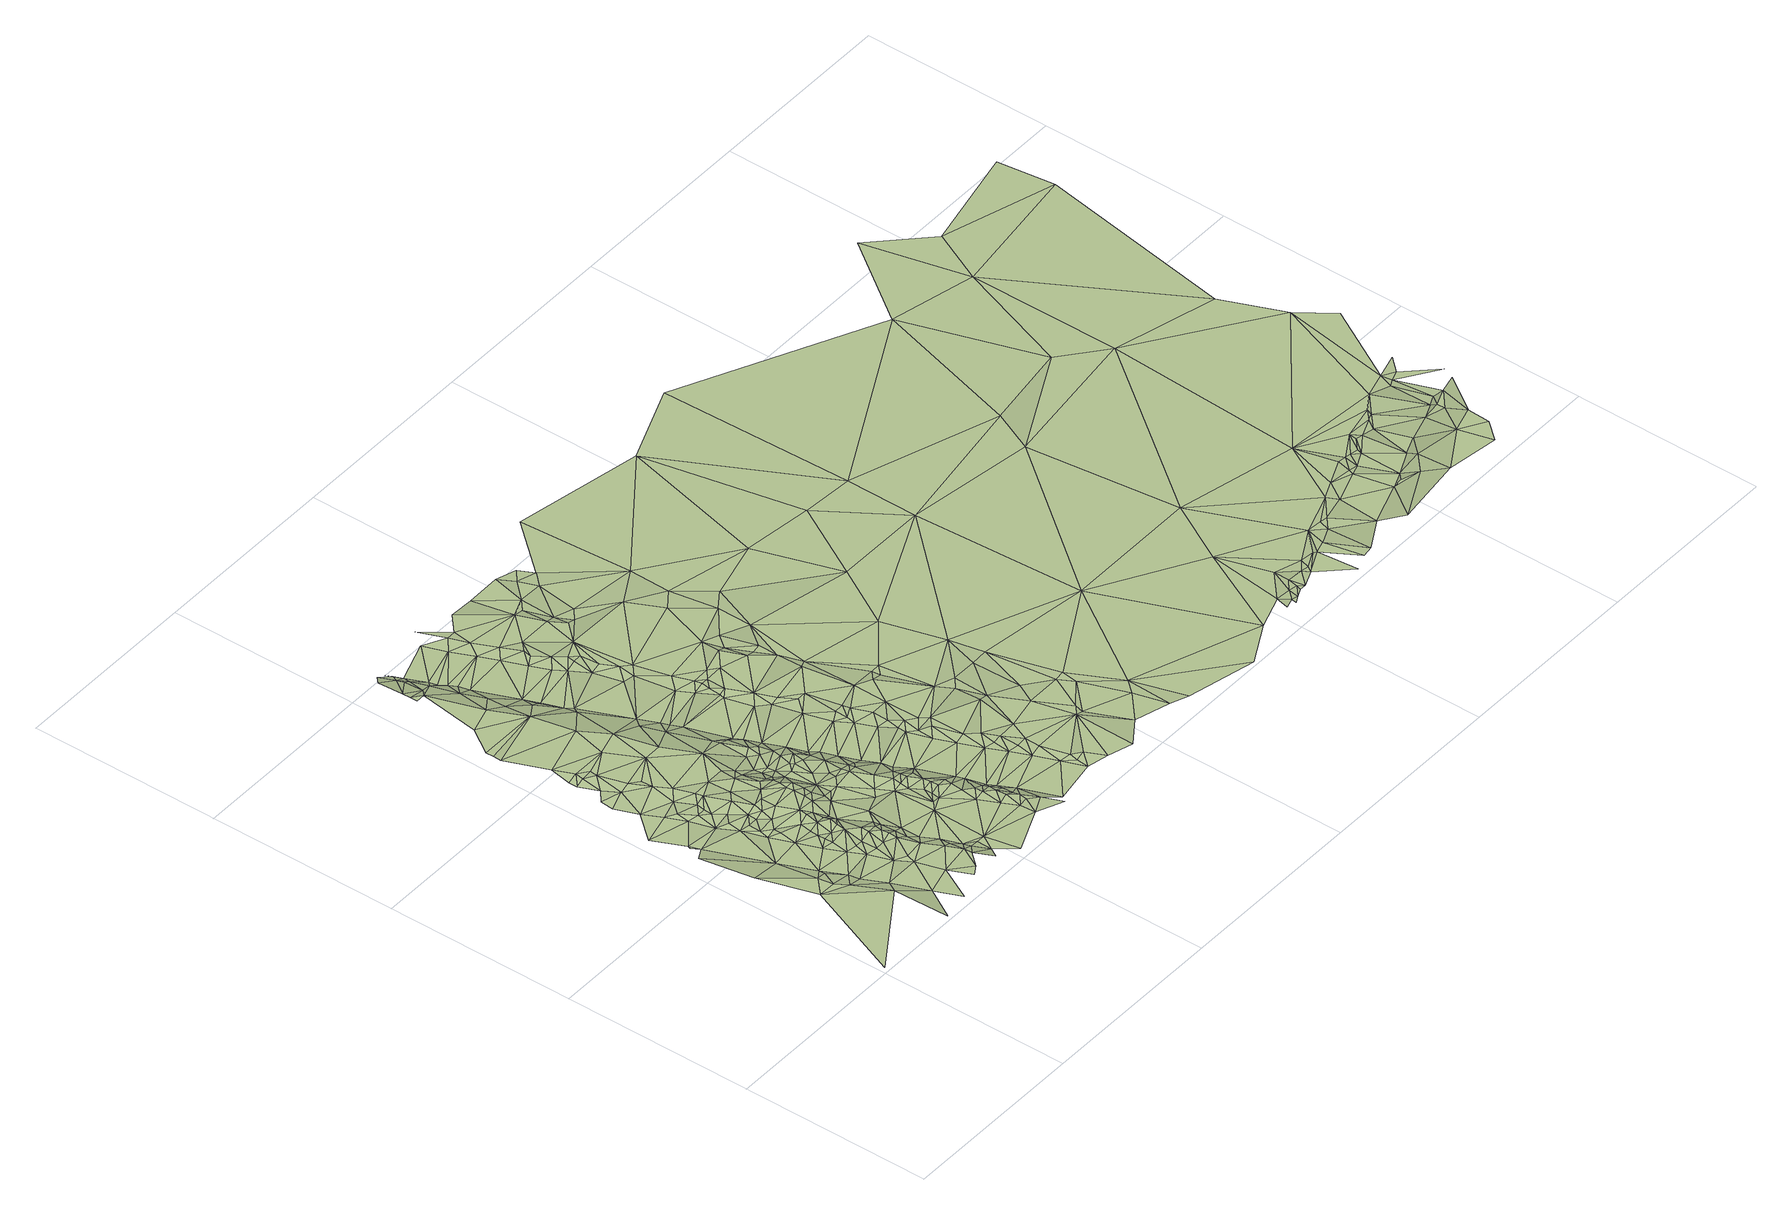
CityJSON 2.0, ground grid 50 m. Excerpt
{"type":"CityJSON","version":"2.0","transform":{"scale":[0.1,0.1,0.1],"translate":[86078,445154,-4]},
"CityObjects":{
"terrain1":{"type":"TINRelief","geometry":[{"type":"CompositeSurface","lod":"1","boundaries":[[[0,1,2]],[[3,2,4]],[[3,5,6]],[[2,7,4]],[[2,8,7]],[[3,4,5]],[[2,1,8]],[[5,9,6]],[[10,9,11]],[[4,7,12]],[[8,13,7]],[[5,4,14]],[[4,12,14]],[[12,7,13]],[[15,16,1]],[[8,1,17]],[[11,18,19]],[[8,20,13]],[[8,17,20]],[[9,21,11]],[[14,12,13]],[[5,22,9]],[[17,1,16]],[[23,24,19]],[[18,23,19]],[[5,14,25]],[[21,18,11]],[[9,22,21]],[[14,13,26]],[[20,27,13]],[[20,17,28]],[[5,29,22]],[[5,25,29]],[[30,31,24]],[[30,32,31]],[[25,14,33]],[[18,34,23]],[[17,16,35]],[[14,26,33]],[[36,24,23]],[[37,38,16]],[[39,18,21]],[[39,34,18]],[[30,40,32]],[[21,22,41]],[[13,27,26]],[[34,36,23]],[[20,28,27]],[[29,42,22]],[[43,40,44]],[[39,21,45]],[[46,43,47]],[[42,48,22]],[[17,35,28]],[[21,41,49]],[[30,24,50]],[[25,51,29]],[[39,52,34]],[[47,43,44]],[[29,53,42]],[[54,46,47]],[[36,50,24]],[[45,21,49]],[[29,51,53]],[[55,41,22]],[[56,40,30]],[[38,35,16]],[[44,40,56]],[[52,36,34]],[[39,45,57]],[[48,55,22]],[[25,33,58]],[[33,26,59]],[[42,60,48]],[[39,57,52]],[[33,59,61]],[[47,44,62]],[[55,49,41]],[[56,30,63]],[[64,42,53]],[[25,65,51]],[[27,66,26]],[[33,61,58]],[[44,56,62]],[[30,50,63]],[[64,60,42]],[[25,58,67]],[[60,55,48]],[[65,53,51]],[[68,57,45]],[[27,28,69]],[[45,49,70]],[[25,67,65]],[[68,52,57]],[[52,71,36]],[[35,72,28]],[[73,66,27]],[[59,26,74]],[[36,75,50]],[[59,76,61]],[[74,26,66]],[[50,77,63]],[[73,27,69]],[[76,58,61]],[[55,70,49]],[[68,45,70]],[[71,75,36]],[[78,55,60]],[[68,71,52]],[[78,60,64]],[[69,28,79]],[[54,47,80]],[[81,67,58]],[[64,53,82]],[[59,74,76]],[[74,66,73]],[[72,83,28]],[[84,38,85]],[[65,82,53]],[[81,58,76]],[[78,86,55]],[[86,70,55]],[[81,65,67]],[[47,62,80]],[[54,87,88]],[[89,72,35]],[[78,64,90]],[[73,69,91]],[[38,92,35]],[[88,93,94]],[[83,79,28]],[[62,56,80]],[[93,95,94]],[[56,63,96]],[[69,79,91]],[[68,70,97]],[[81,98,65]],[[74,99,76]],[[64,82,90]],[[81,76,100]],[[97,70,86]],[[101,75,71]],[[68,101,71]],[[78,102,86]],[[74,73,103]],[[96,63,77]],[[99,100,76]],[[98,82,65]],[[73,91,103]],[[96,77,50]],[[78,90,102]],[[84,104,38]],[[96,50,75]],[[89,83,72]],[[92,89,35]],[[68,97,101]],[[79,105,91]],[[81,100,106]],[[83,107,79]],[[81,108,98]],[[104,92,38]],[[107,105,79]],[[109,99,74]],[[81,106,108]],[[108,82,98]],[[109,74,103]],[[110,95,93]],[[109,100,99]],[[97,86,111]],[[112,103,91]],[[86,102,111]],[[80,56,96]],[[105,112,91]],[[109,106,100]],[[89,113,83]],[[84,114,104]],[[54,80,87]],[[83,115,107]],[[115,105,107]],[[116,108,106]],[[82,117,90]],[[113,115,83]],[[109,116,106]],[[118,102,90]],[[108,119,82]],[[112,120,103]],[[89,121,113]],[[109,103,120]],[[105,122,112]],[[101,97,123]],[[92,124,89]],[[115,122,105]],[[104,125,92]],[[88,87,93]],[[97,111,123]],[[116,119,108]],[[124,121,89]],[[114,126,104]],[[101,127,75]],[[128,82,119]],[[118,111,102]],[[113,129,115]],[[125,124,92]],[[122,120,112]],[[130,114,131]],[[121,129,113]],[[128,117,82]],[[117,118,90]],[[104,132,125]],[[129,122,115]],[[96,75,127]],[[126,132,104]],[[130,126,114]],[[109,133,116]],[[101,123,134]],[[132,124,125]],[[135,110,136]],[[109,120,137]],[[111,138,123]],[[133,119,116]],[[110,93,136]],[[137,120,122]],[[139,135,140]],[[137,122,129]],[[118,141,111]],[[128,119,142]],[[143,132,126]],[[144,138,111]],[[80,96,145]],[[109,137,133]],[[143,126,130]],[[141,144,111]],[[138,146,123]],[[128,147,117]],[[101,134,127]],[[123,148,134]],[[149,150,140]],[[128,142,147]],[[117,151,118]],[[146,148,123]],[[87,80,145]],[[152,142,119]],[[149,140,135]],[[133,152,119]],[[143,153,132]],[[151,141,118]],[[147,151,117]],[[154,146,138]],[[155,121,124]],[[144,154,138]],[[155,129,121]],[[143,130,153]],[[155,124,132]],[[156,153,130]],[[145,96,157]],[[150,158,159]],[[96,127,157]],[[148,127,134]],[[135,136,160]],[[149,161,150]],[[136,93,162]],[[163,154,144]],[[164,144,141]],[[165,147,142]],[[154,166,146]],[[151,164,141]],[[161,158,150]],[[167,148,146]],[[168,149,135]],[[155,132,153]],[[133,169,152]],[[165,151,147]],[[152,165,142]],[[137,170,133]],[[158,171,159]],[[137,129,172]],[[136,162,173]],[[163,144,164]],[[168,135,160]],[[163,166,154]],[[166,167,146]],[[160,136,173]],[[93,87,174]],[[169,165,152]],[[133,175,169]],[[165,164,151]],[[149,176,161]],[[162,93,177]],[[168,176,149]],[[87,145,174]],[[158,178,171]],[[170,175,133]],[[176,158,161]],[[179,127,148]],[[167,179,148]],[[163,180,166]],[[155,172,129]],[[145,157,181]],[[163,164,180]],[[157,127,182]],[[175,165,169]],[[183,167,166]],[[176,184,158]],[[137,172,170]],[[184,178,158]],[[180,183,166]],[[165,185,164]],[[168,160,186]],[[187,176,168]],[[188,153,156]],[[185,180,164]],[[160,173,189]],[[184,190,178]],[[162,191,173]],[[93,192,177]],[[187,184,176]],[[187,168,193]],[[194,165,175]],[[168,186,193]],[[162,177,191]],[[181,157,182]],[[170,195,175]],[[93,174,192]],[[196,185,165]],[[183,197,167]],[[186,160,198]],[[160,189,198]],[[179,199,127]],[[155,153,200]],[[197,179,167]],[[196,165,201]],[[185,202,180]],[[189,173,191]],[[203,182,127]],[[204,183,180]],[[194,201,165]],[[203,127,199]],[[172,195,170]],[[145,205,174]],[[145,181,205]],[[195,206,175]],[[177,207,191]],[[155,208,172]],[[196,209,185]],[[194,175,206]],[[177,192,207]],[[202,204,180]],[[209,202,185]],[[155,210,208]],[[211,197,183]],[[212,191,207]],[[213,179,197]],[[213,199,179]],[[204,211,183]],[[212,207,192]],[[196,214,209]],[[194,215,201]],[[216,192,174]],[[208,217,172]],[[172,218,195]],[[219,200,153]],[[194,206,215]],[[195,220,206]],[[196,201,221]],[[155,200,210]],[[181,182,222]],[[188,223,153]],[[223,219,153]],[[218,220,195]],[[209,224,202]],[[196,221,214]],[[210,225,208]],[[216,174,205]],[[203,199,226]],[[217,227,172]],[[228,184,187]],[[208,229,217]],[[226,199,213]],[[213,197,230]],[[224,204,202]],[[231,182,203]],[[215,221,201]],[[227,218,172]],[[208,225,229]],[[214,224,209]],[[187,193,232]],[[211,230,197]],[[193,186,232]],[[220,233,206]],[[206,234,215]],[[205,181,222]],[[222,182,235]],[[186,198,236]],[[231,235,182]],[[233,234,206]],[[236,198,189]],[[217,237,227]],[[234,221,215]],[[203,226,238]],[[210,239,225]],[[240,224,214]],[[240,214,221]],[[226,213,241]],[[213,230,241]],[[231,203,238]],[[229,242,217]],[[189,191,243]],[[244,211,204]],[[227,245,218]],[[218,246,220]],[[247,229,225]],[[211,248,230]],[[224,244,204]],[[210,200,249]],[[242,237,217]],[[237,245,227]],[[247,225,239]],[[250,224,240]],[[210,251,239]],[[212,252,191]],[[210,249,251]],[[253,234,233]],[[247,242,229]],[[226,241,238]],[[245,246,218]],[[248,241,230]],[[254,233,220]],[[244,248,211]],[[250,244,224]],[[212,192,255]],[[234,256,221]],[[240,221,257]],[[219,258,200]],[[216,255,192]],[[250,240,259]],[[260,245,237]],[[261,249,200]],[[242,260,237]],[[246,254,220]],[[247,239,262]],[[228,187,232]],[[258,261,200]],[[247,262,242]],[[251,262,239]],[[253,256,234]],[[223,263,219]],[[250,259,244]],[[254,253,233]],[[188,264,223]],[[186,236,232]],[[240,257,259]],[[256,257,221]],[[216,205,265]],[[219,266,258]],[[263,266,219]],[[236,189,243]],[[267,246,245]],[[223,268,263]],[[267,245,260]],[[242,267,260]],[[253,269,256]],[[270,251,249]],[[264,268,223]],[[258,271,261]],[[272,264,188]],[[205,222,273]],[[191,274,243]],[[261,270,249]],[[266,275,258]],[[276,242,262]],[[254,269,253]],[[277,254,246]],[[222,235,273]],[[191,252,274]],[[276,262,251]],[[275,271,258]],[[278,266,263]],[[277,246,267]],[[279,235,231]],[[268,278,263]],[[280,272,188]],[[212,255,252]],[[276,267,242]],[[231,238,281]],[[272,268,264]],[[282,275,266]],[[271,270,261]],[[283,238,241]],[[278,282,266]],[[270,276,251]],[[248,283,241]],[[275,284,271]],[[216,285,255]],[[216,265,285]],[[286,278,268]],[[282,287,275]],[[286,268,272]],[[287,284,275]],[[288,248,244]],[[284,270,271]],[[228,232,289]],[[259,288,244]],[[286,282,278]],[[236,290,232]],[[291,259,257]],[[265,205,292]],[[286,287,282]],[[291,257,256]],[[293,286,272]],[[289,232,290]],[[292,205,273]],[[236,243,294]],[[295,256,269]],[[273,235,279]],[[236,294,290]],[[274,296,243]],[[297,269,254]],[[279,231,298]],[[299,274,252]],[[231,281,298]],[[300,254,277]],[[281,238,283]],[[301,289,302]],[[296,294,243]],[[300,277,267]],[[303,296,274]],[[289,290,302]],[[255,299,252]],[[299,303,274]],[[304,283,248]],[[255,285,305]],[[306,267,276]],[[288,304,248]],[[291,288,259]],[[255,307,299]],[[308,276,270]],[[284,308,270]],[[255,305,307]],[[309,284,287]],[[310,294,296]],[[310,296,303]],[[285,265,311]],[[310,303,299]],[[295,291,256]],[[312,305,285]],[[286,313,287]],[[285,311,314]],[[311,265,292]],[[312,285,314]],[[295,269,297]],[[312,307,305]],[[315,286,293]],[[292,273,316]],[[273,279,317]],[[297,254,318]],[[318,254,300]],[[279,298,319]],[[290,294,320]],[[321,300,267]],[[322,299,307]],[[311,292,323]],[[302,290,320]],[[316,273,317]],[[306,321,267]],[[324,279,319]],[[310,299,322]],[[298,281,325]],[[323,292,316]],[[281,283,326]],[[317,279,324]],[[319,298,325]],[[322,307,312]],[[322,314,311]],[[308,306,276]],[[322,312,314]],[[304,326,283]],[[281,326,325]],[[320,294,310]],[[309,308,284]],[[324,319,327]],[[322,311,323]],[[327,319,325]],[[328,288,291]],[[317,324,327]],[[313,309,287]],[[329,291,295]],[[330,304,288]],[[331,326,304]],[[329,328,291]],[[302,320,332]],[[315,313,286]],[[330,331,304]],[[316,317,333]],[[315,293,334]],[[317,327,333]],[[329,295,335]],[[295,297,336]],[[328,337,288]],[[297,318,338]],[[339,325,326]],[[337,330,288]],[[310,322,340]],[[321,341,300]],[[342,328,329]],[[327,325,339]],[[318,300,343]],[[337,331,330]],[[335,295,336]],[[336,297,338]],[[342,329,335]],[[341,343,300]],[[306,344,321]],[[338,318,343]],[[344,341,321]],[[342,337,328]],[[308,345,306]],[[320,310,340]],[[333,327,339]],[[345,344,306]],[[309,346,308]],[[347,323,316]],[[341,348,343]],[[313,349,309]],[[308,350,345]],[[351,332,320]],[[346,350,308]],[[352,326,331]],[[353,341,344]],[[354,338,343]],[[336,338,354]],[[309,355,346]],[[335,336,354]],[[353,348,341]],[[322,356,340]],[[315,357,313]],[[347,316,333]],[[353,344,345]],[[349,355,309]],[[315,334,358]],[[313,359,349]],[[355,350,346]],[[339,326,360]],[[315,358,361]],[[337,352,331]],[[354,343,348]],[[342,335,362]],[[315,361,357]],[[357,359,313]],[[322,363,356]],[[342,362,337]],[[358,334,364]],[[359,355,349]],[[365,322,323]],[[366,333,339]],[[320,340,367]],[[361,358,364]],[[335,354,362]],[[356,368,340]],[[364,334,369]],[[367,340,368]],[[351,320,370]],[[371,350,355]],[[320,367,370]],[[363,368,356]],[[371,355,359]],[[372,360,326]],[[373,345,350]],[[352,372,326]],[[347,333,366]],[[362,352,337]],[[370,367,368]],[[353,345,373]],[[366,339,360]],[[353,374,348]],[[365,363,322]],[[363,375,368]],[[354,348,374]],[[376,357,361]],[[377,323,347]],[[362,354,378]],[[371,373,350]],[[376,359,357]],[[351,370,379]],[[376,361,364]],[[366,360,380]],[[347,366,380]],[[376,364,369]],[[370,368,381]],[[362,382,352]],[[381,368,375]],[[380,360,383]],[[376,371,359]],[[365,323,377]],[[378,354,374]],[[372,383,360]],[[365,375,363]],[[347,380,384]],[[382,372,352]],[[353,373,385]],[[362,378,386]],[[380,383,387]],[[362,386,382]],[[353,385,374]],[[376,369,388]],[[379,370,389]],[[387,383,372]],[[384,380,387]],[[389,370,381]],[[371,390,373]],[[386,378,391]],[[378,374,391]],[[371,392,390]],[[386,393,382]],[[376,392,371]],[[394,372,382]],[[394,387,372]],[[379,389,395]],[[347,384,396]],[[386,391,393]],[[393,391,374]],[[384,387,394]],[[390,385,373]],[[389,381,397]],[[376,388,398]],[[374,385,399]],[[395,389,397]],[[377,347,396]],[[400,381,375]],[[390,399,385]],[[400,375,365]],[[401,392,376]],[[396,384,394]],[[401,376,402]],[[403,390,392]],[[376,398,402]],[[365,377,404]],[[400,397,381]],[[405,382,393]],[[390,406,399]],[[407,393,374]],[[394,382,405]],[[377,396,404]],[[403,406,390]],[[407,374,399]],[[408,392,401]],[[400,365,404]],[[403,392,408]],[[401,402,409]],[[398,410,402]],[[396,394,411]],[[404,396,411]],[[408,401,409]],[[407,399,406]],[[409,402,410]],[[403,412,406]],[[398,413,410]],[[405,393,407]],[[414,397,400]],[[403,408,412]],[[415,408,409]],[[407,406,412]],[[415,412,408]],[[409,410,416]],[[415,409,416]],[[416,410,413]],[[411,394,417]],[[416,413,418]],[[419,400,404]],[[419,404,411]],[[394,405,417]],[[420,416,418]],[[419,411,417]],[[415,421,412]],[[407,412,421]],[[415,416,421]],[[422,414,400]],[[405,407,423]],[[422,400,419]],[[420,424,416]],[[417,405,423]],[[425,419,417]],[[416,424,421]],[[407,421,423]],[[422,419,425]],[[425,417,423]],[[421,424,426]],[[422,425,427]],[[425,423,427]],[[424,428,426]],[[428,429,430]],[[428,430,431]],[[430,432,433]],[[430,433,431]],[[422,427,434]],[[428,431,435]],[[421,436,423]],[[433,437,431]],[[421,426,438]],[[428,435,426]],[[433,439,437]],[[431,437,440]],[[431,440,435]],[[439,441,437]],[[441,440,437]],[[442,435,440]],[[442,440,441]],[[426,435,443]],[[442,441,444]],[[443,435,442]],[[421,438,436]],[[427,423,445]],[[442,444,446]],[[443,442,446]],[[446,444,447]],[[443,446,447]],[[426,443,448]],[[449,444,450]],[[449,447,444]],[[426,448,438]],[[443,447,448]],[[445,423,436]],[[448,447,449]],[[449,451,452]],[[448,449,452]],[[452,451,453]],[[448,452,454]],[[454,452,453]],[[434,427,455]],[[448,454,456]],[[438,448,457]],[[454,453,458]],[[456,454,459]],[[448,456,457]],[[459,454,458]],[[456,459,457]],[[427,445,455]],[[459,458,460]],[[457,459,460]],[[438,457,461]],[[457,460,462]],[[438,463,436]],[[458,464,465]],[[458,465,460]],[[466,445,436]],[[457,462,461]],[[460,467,462]],[[460,465,467]],[[468,462,467]],[[465,464,469]],[[438,461,463]],[[468,470,462]],[[461,462,470]],[[468,467,471]],[[465,472,467]],[[464,473,469]],[[465,474,472]],[[468,475,470]],[[465,469,474]],[[461,470,475]],[[468,471,475]],[[471,467,472]],[[455,445,466]],[[474,469,472]],[[466,436,463]],[[471,476,475]],[[477,471,472]],[[477,476,471]],[[461,475,478]],[[476,478,475]],[[479,472,469]],[[480,476,477]],[[477,472,481]],[[479,469,473]],[[480,478,476]],[[480,477,482]],[[481,472,479]],[[480,482,478]],[[477,483,482]],[[477,481,483]],[[461,478,484]],[[483,478,482]],[[481,479,485]],[[479,473,486]],[[483,481,487]],[[483,488,478]],[[487,481,485]],[[483,487,488]],[[461,484,489]],[[485,479,486]],[[484,478,488]],[[490,486,473]],[[455,466,491]],[[488,487,492]],[[487,485,493]],[[484,488,492]],[[492,487,493]],[[485,486,493]],[[466,463,491]],[[484,492,489]],[[461,494,463]],[[495,486,490]],[[496,493,486]],[[497,492,493]],[[461,489,494]],[[455,491,498]],[[497,489,492]],[[495,499,486]],[[496,486,499]],[[500,493,496]],[[497,493,500]],[[497,501,489]],[[497,500,502]],[[500,496,503]],[[496,499,503]],[[504,489,501]],[[497,502,501]],[[500,503,502]],[[491,463,505]],[[502,506,501]],[[502,503,506]],[[504,501,506]],[[503,499,507]],[[504,506,508]],[[504,494,489]],[[498,491,509]],[[505,463,494]],[[504,508,510]],[[511,508,506]],[[504,512,494]],[[509,491,513]],[[513,491,505]],[[514,509,513]]]}]}
},
"vertices":[
[0,0,27],[226,150,21],[113,270,22],[68,420,22],[155,310,20],[144,420,13],[45,560,20],[160,270,21],[181,240,20],[81,580,12],[66,600,15],[71,610,12],[179,310,18],[213,270,12],[184,330,12],[226,0,26],[285,90,12],[246,180,13],[136,660,14],[32,690,13],[216,240,14],[158,600,11],[182,550,14],[114,710,15],[91,760,13],[227,430,12],[272,320,13],[293,280,12],[314,220,12],[204,490,11],[112,830,26],[69,820,12],[65,850,19],[249,370,12],[134,690,22],[336,180,14],[159,720,25],[312,20,14],[360,110,12],[159,650,22],[90,870,24],[180,580,21],[203,510,19],[68,920,24],[88,920,34],[181,630,22],[66,940,27],[89,940,38],[202,540,22],[200,600,23],[159,780,38],[226,470,21],[181,670,27],[227,490,20],[67,990,38],[225,560,27],[113,900,38],[180,650,24],[270,400,21],[272,360,19],[227,540,23],[271,380,20],[115,920,38],[135,830,37],[245,510,26],[272,450,25],[293,310,21],[271,420,21],[203,670,38],[316,270,20],[227,610,39],[200,690,38],[338,200,20],[313,310,21],[315,360,29],[182,740,38],[293,380,23],[158,810,38],[247,540,34],[339,270,22],[182,940,38],[294,420,32],[295,470,41],[362,250,31],[404,60,20],[385,50,13],[248,560,40],[204,1030,38],[23,1100,37],[383,200,27],[271,520,42],[339,310,33],[407,150,29],[181,1140,38],[24,1120,38],[23,1140,38],[226,850,39],[248,630,41],[295,450,38],[314,380,34],[315,400,38],[246,690,40],[271,560,42],[337,330,35],[427,110,28],[357,290,35],[316,420,31],[361,270,35],[315,450,31],[338,400,22],[69,1210,38],[295,580,43],[362,310,33],[385,240,24],[428,90,28],[382,270,26],[337,420,20],[337,520,43],[335,540,43],[339,470,37],[380,330,22],[406,220,19],[382,310,24],[290,650,42],[428,180,19],[426,150,23],[451,110,20],[317,760,38],[339,490,42],[404,270,20],[473,70,18],[450,40,28],[447,130,19],[381,450,20],[293,690,40],[92,1370,38],[137,1230,40],[403,360,23],[316,600,42],[69,1370,38],[68,1390,38],[338,560,43],[362,490,37],[474,110,18],[340,580,40],[249,960,36],[316,650,34],[360,510,41],[316,670,36],[113,1390,29],[68,1410,38],[358,540,42],[384,470,22],[496,110,18],[339,600,34],[498,250,18],[515,20,18],[272,850,40],[108,1460,24],[69,1480,32],[158,1320,26],[113,1440,26],[181,1210,30],[362,600,24],[381,580,21],[405,510,19],[362,630,20],[359,650,20],[137,1390,25],[407,470,20],[452,380,19],[90,1500,24],[496,360,19],[181,1260,27],[271,1080,22],[428,470,20],[129,1440,18],[226,1170,26],[120,1480,17],[383,690,20],[385,610,20],[318,940,24],[336,880,25],[383,630,20],[135,1460,11],[407,580,20],[178,1370,10],[160,1410,10],[632,70,18],[196,1320,10],[120,1500,10],[241,1210,10],[276,1120,10],[165,1390,10],[450,490,24],[473,400,20],[429,540,20],[406,670,22],[189,1350,10],[379,760,27],[585,200,19],[452,510,22],[425,600,21],[376,780,25],[429,630,24],[345,970,10],[474,470,33],[246,1170,16],[520,270,18],[430,590,21],[539,270,17],[430,650,27],[257,1170,11],[406,700,27],[447,580,26],[470,490,32],[289,1100,10],[520,340,20],[516,380,32],[609,150,18],[497,420,34],[474,540,28],[367,920,10],[629,110,18],[451,610,27],[541,290,18],[406,760,18],[518,360,26],[248,1500,10],[538,310,21],[427,690,22],[386,870,11],[269,1440,10],[495,470,32],[496,490,27],[376,900,9],[295,1380,10],[540,360,31],[424,760,10],[563,290,28],[473,580,22],[436,740,10],[558,330,29],[317,1330,10],[474,650,10],[542,380,29],[540,400,25],[562,310,29],[452,700,10],[584,240,26],[474,600,17],[584,270,29],[361,1220,10],[516,490,19],[561,450,10],[380,1190,11],[521,540,10],[507,580,10],[608,200,27],[491,600,10],[561,360,28],[606,220,28],[587,290,28],[630,150,29],[650,110,23],[428,1070,10],[630,180,27],[592,380,10],[653,130,24],[541,490,10],[634,270,10],[632,220,17],[675,90,23],[473,960,10],[340,1270,10],[631,200,25],[626,290,10],[566,420,10],[653,150,20],[494,920,11],[699,40,20],[520,860,11],[655,180,16],[540,790,10],[647,220,10],[405,1140,14],[679,160,10],[659,200,10],[587,690,10],[293,1460,23],[311,1410,23],[607,620,10],[451,1060,17],[718,60,10],[339,1350,22],[631,580,10],[362,1300,23],[653,530,10],[520,870,15],[384,1240,22],[677,470,11],[266,1530,23],[316,1460,24],[360,1280,20],[565,760,14],[404,1190,22],[719,360,9],[405,1210,24],[743,300,10],[766,250,10],[383,1320,24],[451,1100,23],[426,1190,24],[787,200,10],[429,1140,24],[811,140,10],[497,990,22],[516,940,22],[675,490,14],[519,900,19],[446,1390,24],[697,410,10],[452,1230,25],[474,1080,22],[519,920,22],[537,870,22],[564,810,23],[538,920,22],[630,630,19],[632,600,15],[609,720,22],[585,760,22],[360,1500,25],[561,940,23],[834,80,10],[655,610,23],[675,560,22],[632,720,22],[676,520,19],[585,920,23],[473,1320,24],[696,450,14],[652,630,22],[696,490,22],[719,430,21],[743,360,19],[766,290,16],[633,1010,20],[722,470,22],[788,240,18],[767,330,22],[428,1500,20],[699,780,24],[740,450,22],[720,560,23],[787,290,21],[497,1280,24],[812,200,21],[834,110,14],[812,240,22],[655,900,23],[834,130,19],[721,650,23],[519,1280,19],[856,110,22],[632,1230,21],[630,960,23],[473,1390,19],[497,1320,19],[879,60,22],[495,1410,24],[834,290,23],[700,850,20],[855,400,23],[831,510,20],[542,1300,24],[946,200,23],[675,1140,22],[763,630,23],[518,1500,21],[649,960,18],[560,1410,22],[721,790,19],[677,900,18],[671,990,23],[855,470,18],[785,650,20],[698,900,23],[944,40,23],[542,1460,21],[879,400,19],[790,630,18],[923,310,20],[808,650,23],[744,960,20],[565,1480,26],[743,1050,22],[586,1440,26],[1015,90,19],[879,490,23],[721,1280,26],[969,220,22],[967,200,18],[946,360,23],[717,1170,28],[923,740,26],[946,490,21],[968,580,26],[1014,310,21],[1036,270,22],[1081,150,21],[788,1080,26],[988,490,25],[1103,60,23],[696,1570,32],[1037,310,27],[1105,180,26],[1014,900,25],[1148,40,25],[942,1120,27],[1329,0,24],[1284,450,25],[1036,1510,27],[1261,900,24],[1440,60,24],[1126,1100,24],[1553,290,26],[1262,1090,23],[1530,90,25],[1527,60,19],[1555,70,17],[1572,90,21],[1560,60,10],[1577,70,11],[1240,1590,32],[1596,150,26],[1594,850,26],[1599,90,16],[1641,450,26],[1600,80,11],[1596,110,25],[1618,80,10],[1642,110,20],[1667,130,24],[1662,100,10],[1645,960,23],[1666,110,16],[1708,130,18],[1757,180,24],[1724,130,10],[1732,20,13],[1778,40,11],[1757,140,11],[1803,40,16],[1801,160,10],[1754,1350,26],[1799,180,21],[1868,220,25],[1887,90,12],[1823,180,17],[1895,200,11],[1955,380,25],[1914,240,25],[1981,900,26],[1936,40,22],[2002,130,13],[1867,990,29],[1981,230,12],[1980,240,18],[2071,110,22],[1982,270,25],[2010,240,10],[2048,150,11],[2115,60,29],[2026,130,17],[2004,270,23],[2023,270,19],[2050,260,10],[2070,310,25],[2113,150,23],[2049,270,15],[2111,180,12],[2070,290,22],[2091,290,19],[2161,330,25],[2160,200,12],[2228,130,28],[2131,290,10],[2140,310,20],[2206,360,24],[2249,40,30],[1980,1300,25],[2162,320,17],[2230,220,15],[2318,670,25],[2291,90,30],[2274,200,23],[2272,240,12],[1912,1570,28],[2295,150,30],[2273,220,23],[2271,350,10],[2296,250,15],[2319,240,22],[2274,380,22],[2251,830,25],[2290,360,10],[2365,250,24],[2316,370,10],[2049,1440,23],[2341,400,20],[2387,290,13],[2384,580,24],[2342,1350,25],[2324,1500,23]
]}
